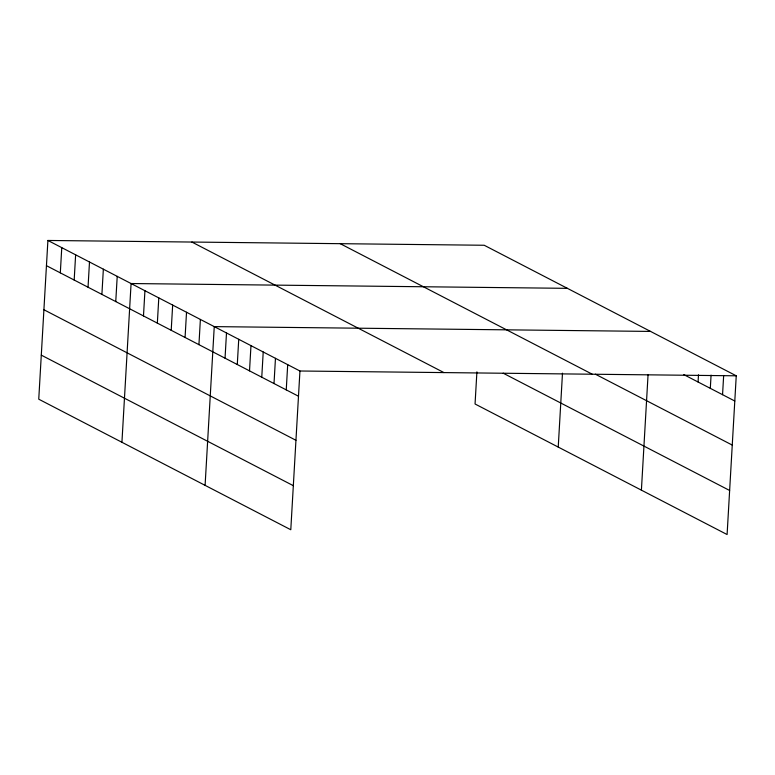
<?xml version="1.0" encoding="UTF-8"?>
<svg xmlns="http://www.w3.org/2000/svg" width="775" height="775" viewBox="0 0 775 775"><rect width="100%" height="100%" fill="white"/><g stroke="black" fill="none" stroke-linecap="round" stroke-linejoin="round"><path stroke-width="1.16" d="M47.905 240.463L38.75 399.193L290.79 529.742L299.944 371.002L47.905 240.463L484.21 245.258L736.25 375.807L727.095 534.537L475.056 403.998L476.906 371.845M60.314 272.858L61.767 247.642M74.177 280.037L75.63 254.82M88.04 287.215L89.493 261.998M101.903 294.403L103.356 269.177M115.756 301.582L117.219 276.355M121.927 442.273L131.082 283.534L567.377 288.339M143.482 315.938L144.935 290.722M157.344 323.117L158.797 297.9M171.207 330.295L172.66 305.079M185.07 337.483L186.523 312.257M198.933 344.662L200.386 319.436M205.094 485.353L214.249 326.614L650.554 331.419M225.041 358.176L226.494 332.959M237.286 364.521L238.739 339.295M249.521 370.857L250.974 345.64M261.766 377.202L263.219 351.976M274.011 383.538L275.464 358.321M286.246 389.883L287.699 364.667M558.232 447.078L562.495 373.153M641.4 490.158L648.074 374.499M698.072 382.007L698.488 374.8M710.307 388.343L711.072 375.129M722.552 394.688L723.666 375.468M299.944 371.002L736.25 375.807M683.783 374.606L734.797 401.024M595.374 374.189L732.259 445.082M340.225 243.679L592.274 374.218M503.188 373.192L729.633 490.478M191.88 242.042L443.93 372.591M46.452 265.68L298.491 396.228M43.904 309.738L295.953 440.287M41.288 355.134L293.338 485.683"/></g></svg>
